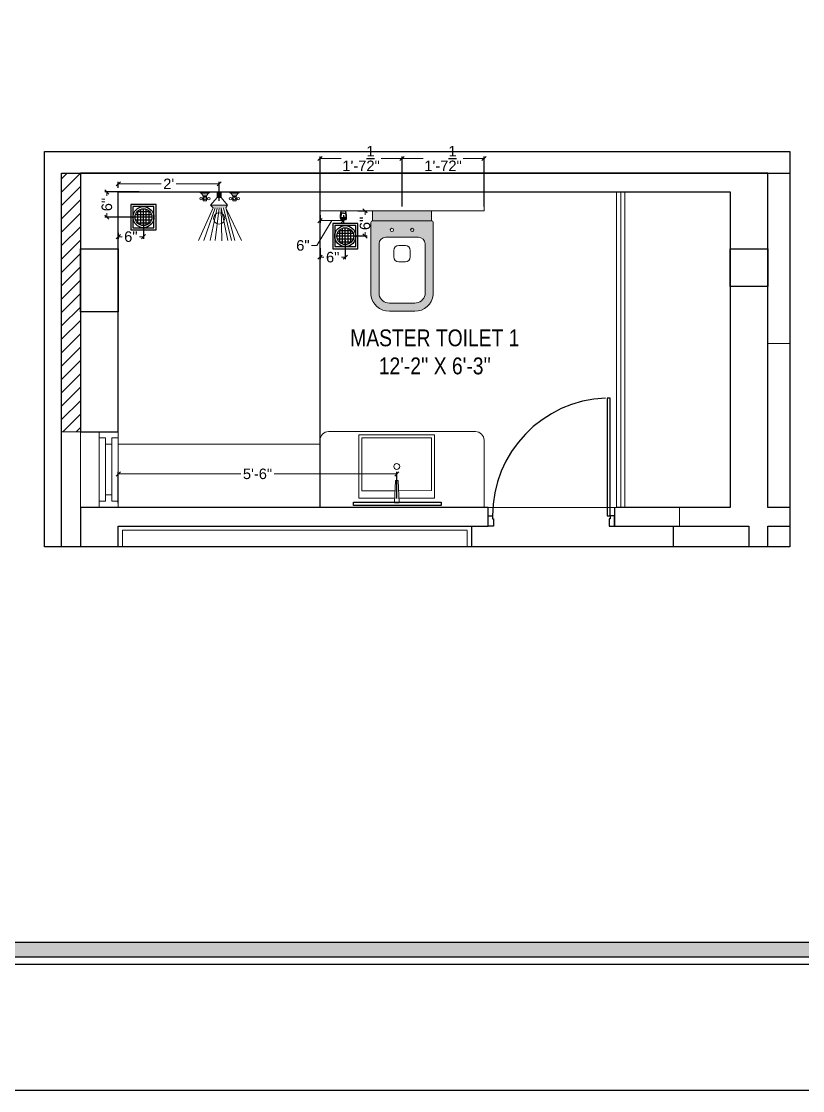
# Model space of a CAD drawing. Header units: millimetres. Extents: x 56222 to 3066687, y -650199 to -121287.
# Drawn here: x 150346.6 to 150532.4, y -178592.9 to -178338.7 of the extents above; entities that cross this region are included whole.
import ezdxf

# ---------------------------------------------------------------- set-up
doc = ezdxf.new("R2010")
doc.units = ezdxf.units.MM
doc.header["$MEASUREMENT"] = 0
doc.header["$PDMODE"] = 35
doc.layers.get('Defpoints').update_dxf_attribs({"color": 220})
for name, color, linetype in [('AR DOOR', 40, 'Continuous'), ('AR ELE-5', 134, 'Continuous'), ('SANIT', 232, 'Continuous'), ('WC-DET', 8, 'Continuous')]:
    doc.layers.add(name, color=color, linetype=linetype)
for name, color, linetype, lineweight in [('COLUMN', 1, 'Continuous', 30), ('dim05', 1, 'Continuous', 13), ('ELEVATION', 250, 'Continuous', 9), ('FIRST FLOOR', 7, 'Continuous', 9), ('FIRST FLOOR ( DW_RAIL )', 7, 'Continuous', 9), ('FIRST FLOOR ( TEXT )', 7, 'Continuous', 9), ('FIRST FLOOR_( PLine )_', 251, 'Continuous', 30), ('FURNITURE', 32, 'Continuous', 9), ('GROUND FLOOR  ( DIM )', 7, 'Continuous', 9), ('NAME PLATE', 7, 'Continuous', 25), ('UTILITY', 48, 'Continuous', 9), ('wall', 7, 'Continuous', 30), ('XX~SLAB ( BEAM )~ ( DIM )', 7, 'Continuous', 9)]:
    doc.layers.add(name, color=color, linetype=linetype, lineweight=lineweight)
doc.layers.add('XX~SLAB ( PLINE )', color=251, linetype='Continuous', plot=False)
doc.styles.add('Arial', font='arial.ttf')
doc.styles.add('KATHA', font='swissc.ttf')
doc.styles.get("Standard").update_dxf_attribs({"font": 'arial.ttf', "height": 6})
doc.dimstyles.new('ISO-25', dxfattribs={"dimtxt": 2.5, "dimasz": 1, "dimexe": 0.5, "dimexo": 1, "dimtad": 0, "dimdec": 1, "dimlunit": 4, "dimtxsty": 'Standard', "dimblk": 'OBLIQUE', "dimcen": 2.5, "dimclrd": 1, "dimclre": 1, "dimclrt": 5, "dimadec": 0, "dimazin": 0, "dimtfac": 1, "dimtdec": 1, "dimtmove": 0, "dimatfit": 3, "dimfxl": 1, "dimlwd": -1, "dimarcsym": 0})

# ---------------------------------------------------------------- blocks, each defined once
blk = doc.blocks.new('*U18')
for points in [[(0, 0), (0, 1120), (-30, 1120), (-30, 0)], [(40, 0), (0, 0), (0, -30), (-10, -30), (-10, -100), (40, -100)], [(-1160, 0), (-1120, 0), (-1120, -30), (-1110, -30), (-1110, -100), (-1160, -100)]]:
    blk.add_lwpolyline(points, close=True)
at = {"layer": 'AR ELE-5', "linetype": 'ByBlock', "ltscale": 15}
blk.add_arc((2, -1), 1122, 92.373, 179.9653, dxfattribs=at)
blk = doc.blocks.new('A$C3EC62B37')
at = {"layer": 'FURNITURE', "lineweight": 30, "ltscale": 0.25, "true_color": 0xffffff}
h = blk.add_hatch(color=7, dxfattribs=at)
h.dxf.hatch_style = 1
h.paths.add_polyline_path([(-12.22, 0), (-12.22, 2.35), (-26.26, 2.35), (-26.26, 0)])
h.paths.add_polyline_path([(-26.26, 2.35), (-12.22, 2.35, 0.414214), (-11.83, 2.74), (-11.83, 19.96, 0.388639), (-16.24, 23.87), (-22.38, 23.87, 0.379499), (-26.65, 19.96), (-26.65, 2.74, 0.414214)])
h.paths.add_polyline_path([(-15.35, 6.26), (-23.13, 6.26, -0.414214), (-24.7, 7.83), (-24.7, 19.96, -0.349567), (-22.37, 21.91), (-16.24, 21.91, -0.364948), (-13.78, 19.96), (-13.78, 7.83, -0.414214)], flags=16)
h.paths.add_polyline_path([(-18.46, 8.22), (-20.02, 8.22, -0.414214), (-21.2, 9.39), (-21.2, 10.96, -0.414214), (-20.02, 12.13), (-18.46, 12.13, -0.414214), (-17.28, 10.96), (-17.28, 9.39, -0.414214)], flags=0)
h.paths.add_polyline_path([(-22.06, 4.53, -1), (-21.27, 4.53, -1)], flags=16)
at = {"layer": 'FURNITURE', "color": 0, "linetype": 'ByBlock', "lineweight": -2}
for p, q in [((-22.24, 23.87), (-16.24, 23.87)), ((-22.24, 21.91), (-16.24, 21.91)), ((-26.65, 2.74), (-26.65, 19.96)), ((-24.7, 7.83), (-24.7, 19.96)), ((-13.78, 7.83), (-13.78, 19.96)), ((-11.83, 2.74), (-11.83, 19.96)), ((-21.2, 9.39), (-21.2, 10.96)), ((-20.02, 12.13), (-18.46, 12.13)), ((-17.28, 9.39), (-17.28, 10.96)), ((-20.02, 8.22), (-18.46, 8.22)), ((-23.13, 6.26), (-15.35, 6.26)), ((-26.26, 2.35), (-12.22, 2.35)), ((-26.26, 2.35), (-26.26, 0)), ((-26.26, 0), (-12.22, 0)), ((-26.26, 0), (-12.22, 0)), ((-12.22, 2.35), (-12.22, 0))]:
    blk.add_line(p, q, dxfattribs=at)
for centre in [(-21.66, 4.53), (-16.81, 4.53)]:
    blk.add_circle(centre, 0.391, dxfattribs=at)
for centre, radius, start, end in [((-22.31, 19.5), 4.37, 89.0873, 174.0395), ((-16.17, 19.5), 4.37, 5.9605, 90.9127), ((-22.31, 19.48), 2.44, 88.437, 168.6348), ((-16.17, 19.48), 2.44, 11.3652, 91.563), ((-20.02, 10.96), 1.17, 90, 180), ((-18.46, 10.96), 1.17, 0, 90), ((-23.13, 7.83), 1.57, 180, 270), ((-20.02, 9.39), 1.17, 180, 270), ((-18.46, 9.39), 1.17, 270, 0), ((-15.35, 7.83), 1.57, 270, 0), ((-26.26, 2.74), 0.391, 180, 270), ((-12.22, 2.74), 0.391, 270, 0)]:
    blk.add_arc(centre, radius, start, end, dxfattribs=at)
blk = doc.blocks.new('NAHNYsquare')
at = {"color": 253}
for p, q in [((4.89, -2.32), (1.11, -2.32)), ((4.49, -1.65), (1.51, -1.65)), ((1.67, -4.48), (1.67, -1.49)), ((2.33, -4.87), (2.33, -1.1)), ((3, -0.99), (3, -4.99)), ((3.67, -4.87), (3.67, -1.1)), ((4.33, -4.48), (4.33, -1.49)), ((5, -2.99), (1, -2.99)), ((4.89, -3.65), (1.11, -3.65)), ((4.49, -4.32), (1.51, -4.32))]:
    blk.add_line(p, q, dxfattribs=at)
for points in [[(0, -5.99), (6, -5.99), (6, 0.01), (0, 0.01)], [(0.5, -5.49), (5.5, -5.49), (5.5, -0.49), (0.5, -0.49)]]:
    blk.add_lwpolyline(points, close=True)
for radius in [2.5, 2]:
    blk.add_circle((3, -2.99), radius)
blk = doc.blocks.new('A$C775F2B7C')
at = {"layer": 'WC-DET', "color": 7}
for points in [[(0.0199, 0.0758), (0.0069, 0.0758, 0.150223), (0, 0.0598), (0, 0.0369), (0.0069, 0.004, 0.333354), (0.0114, 0), (0.0248, 0), (0.0382, 0, 0.333354), (0.0427, 0.004), (0.0496, 0.0369), (0.0496, 0.0598, 0.150223), (0.0427, 0.0758), (0.0297, 0.0758)], [(0.025, 0.0202), (0.0118, 0.0202, -0.354974), (0.0072, 0.0233), (0, 0.0572)], [(0.0199, 0.0758), (0.0199, 0.0819, -0.414214), (0.0206, 0.0826), (0.0248, 0.0826)], [(0.0248, 0.0758), (0.0199, 0.0758, 0.150223)], [(0.0246, 0.0202), (0.0378, 0.0202, 0.354974), (0.0423, 0.0233), (0.0496, 0.0572)], [(0.0297, 0.0758), (0.0297, 0.0819, 0.414214), (0.0289, 0.0826), (0.0248, 0.0826)]]:
    blk.add_lwpolyline(points, format="xyb", dxfattribs=at)
at = {"layer": 'WC-DET'}
for points in [[(0, 0.0575), (0.0248, 0.0575)], [(0.0005, 0.0627), (0.0248, 0.0627)], [(0.0011, 0.0651), (0.0248, 0.0651)], [(0.0485, 0.0651), (0.0248, 0.0651)], [(0.0491, 0.0627), (0.0248, 0.0627)], [(0.0496, 0.0575), (0.0248, 0.0575)]]:
    blk.add_lwpolyline(points, dxfattribs=at)
at = {"layer": 'WC-DET', "color": 7}
blk.add_lwpolyline([(0.0297, 0.0758), (0.0248, 0.0758)], dxfattribs=at)
blk = doc.blocks.new('_Oblique')
at = {"layer": 'wall', "color": 0, "lineweight": -2}
blk.add_line((-0.5, -0.5), (0.5, 0.5), dxfattribs=at)
blk = doc.blocks.new('*D887')
at = {"layer": 'Defpoints', "color": 0, "lineweight": 30, "transparency": 16777216}
for p in [(150369.6, -178379.27), (150393.6, -178377.35), (150393.6, -178382.4)]:
    blk.add_point(p, dxfattribs=at)
at = {"layer": 'dim05', "color": 1, "linetype": 'Continuous', "lineweight": -2, "transparency": 16777216}
for p, q in [((150369.6, -178378.27), (150369.6, -178376.85)), ((150393.6, -178381.4), (150393.6, -178376.85))]:
    blk.add_line(p, q, dxfattribs=at)
at = {"layer": 'dim05', "color": 1, "linetype": 'Continuous', "transparency": 16777216}
for p, q in [((150369.6, -178377.35), (150379.8, -178377.35)), ((150393.6, -178377.35), (150383.39, -178377.35))]:
    blk.add_line(p, q, dxfattribs=at)
at = {"layer": 'dim05', "color": 1, "transparency": 16777216, "rotation": 180}
blk.add_blockref('_Oblique', (150369.6, -178377.35), dxfattribs=at)
at = {"layer": 'dim05', "color": 1, "transparency": 16777216}
blk.add_blockref('_Oblique', (150393.6, -178377.35), dxfattribs=at)
at = {"layer": 'dim05', "color": 5, "lineweight": 25, "transparency": 16777216, "insert": (150381.6, -178377.35), "char_height": 2.5, "attachment_point": 5, "style": 'Arial'}
blk.add_mtext("2'", dxfattribs=at)
blk = doc.blocks.new('*D888')
at = {"layer": 'Defpoints', "color": 0, "lineweight": 30, "transparency": 16777216}
for p in [(150417.6, -178383.77), (150423.15, -178383.77), (150423.15, -178386.08)]:
    blk.add_point(p, dxfattribs=at)
at = {"layer": 'dim05', "color": 1, "linetype": 'Continuous', "transparency": 16777216}
for p, q in [((150420.37, -178386.08), (150416.83, -178392)), ((150417.6, -178386.08), (150423.15, -178386.08)), ((150416.83, -178392), (150415.58, -178392))]:
    blk.add_line(p, q, dxfattribs=at)
at = {"layer": 'dim05', "color": 1, "linetype": 'Continuous', "lineweight": -2, "transparency": 16777216}
for p, q in [((150417.6, -178384.77), (150417.6, -178386.58)), ((150423.15, -178384.77), (150423.15, -178386.58))]:
    blk.add_line(p, q, dxfattribs=at)
at = {"layer": 'dim05', "color": 1, "transparency": 16777216, "rotation": 180}
blk.add_blockref('_Oblique', (150417.6, -178386.08), dxfattribs=at)
at = {"layer": 'dim05', "color": 1, "transparency": 16777216}
blk.add_blockref('_Oblique', (150423.15, -178386.08), dxfattribs=at)
at = {"layer": 'dim05', "color": 5, "lineweight": 25, "transparency": 16777216, "insert": (150413.51, -178392), "char_height": 2.5, "attachment_point": 5, "style": 'Arial'}
blk.add_mtext('6"', dxfattribs=at)
blk = doc.blocks.new('*D889')
at = {"layer": 'Defpoints', "color": 0, "lineweight": 30, "transparency": 16777216}
for p in [(150456.6, -178371.31), (150437.1, -178383.77), (150456.6, -178383.77)]:
    blk.add_point(p, dxfattribs=at)
at = {"layer": 'dim05', "color": 1, "linetype": 'Continuous', "lineweight": -2, "transparency": 16777216}
for p, q in [((150437.1, -178382.77), (150437.1, -178370.81)), ((150456.6, -178382.77), (150456.6, -178370.81))]:
    blk.add_line(p, q, dxfattribs=at)
at = {"layer": 'dim05', "color": 1, "linetype": 'Continuous', "transparency": 16777216}
for p, q in [((150437.1, -178371.31), (150442.11, -178371.31)), ((150456.6, -178371.31), (150451.59, -178371.31))]:
    blk.add_line(p, q, dxfattribs=at)
at = {"layer": 'dim05', "color": 1, "transparency": 16777216, "rotation": 180}
blk.add_blockref('_Oblique', (150437.1, -178371.31), dxfattribs=at)
at = {"layer": 'dim05', "color": 1, "transparency": 16777216}
blk.add_blockref('_Oblique', (150456.6, -178371.31), dxfattribs=at)
at = {"layer": 'dim05', "color": 5, "lineweight": 25, "transparency": 16777216, "insert": (150446.85, -178371.31), "char_height": 2.5, "attachment_point": 5, "style": 'Arial'}
blk.add_mtext('1\'-7{\\H1x;\\S1/2;}"', dxfattribs=at)
blk = doc.blocks.new('*D890')
at = {"layer": 'Defpoints', "color": 0, "lineweight": 30, "transparency": 16777216}
for p in [(150437.1, -178371.31), (150417.6, -178383.77), (150437.1, -178383.77)]:
    blk.add_point(p, dxfattribs=at)
at = {"layer": 'dim05', "color": 1, "linetype": 'Continuous', "lineweight": -2, "transparency": 16777216}
for p, q in [((150417.6, -178382.77), (150417.6, -178370.81)), ((150437.1, -178382.77), (150437.1, -178370.81))]:
    blk.add_line(p, q, dxfattribs=at)
at = {"layer": 'dim05', "color": 1, "linetype": 'Continuous', "transparency": 16777216}
for p, q in [((150417.6, -178371.31), (150422.61, -178371.31)), ((150437.1, -178371.31), (150432.09, -178371.31))]:
    blk.add_line(p, q, dxfattribs=at)
at = {"layer": 'dim05', "color": 1, "transparency": 16777216, "rotation": 180}
blk.add_blockref('_Oblique', (150417.6, -178371.31), dxfattribs=at)
at = {"layer": 'dim05', "color": 1, "transparency": 16777216}
blk.add_blockref('_Oblique', (150437.1, -178371.31), dxfattribs=at)
at = {"layer": 'dim05', "color": 5, "lineweight": 25, "transparency": 16777216, "insert": (150427.35, -178371.31), "char_height": 2.5, "attachment_point": 5, "style": 'Arial'}
blk.add_mtext('1\'-7{\\H1x;\\S1/2;}"', dxfattribs=at)
blk = doc.blocks.new('*D891')
at = {"layer": 'Defpoints', "color": 0, "lineweight": 30, "transparency": 16777216}
for p in [(150435.85, -178446.31), (150435.85, -178453.19), (150369.6, -178454.27)]:
    blk.add_point(p, dxfattribs=at)
at = {"layer": 'dim05', "color": 1, "linetype": 'Continuous', "lineweight": -2, "transparency": 16777216}
for p, q in [((150369.6, -178453.27), (150369.6, -178445.81)), ((150435.85, -178452.19), (150435.85, -178445.81))]:
    blk.add_line(p, q, dxfattribs=at)
at = {"layer": 'dim05', "color": 1, "linetype": 'Continuous', "transparency": 16777216}
for p, q in [((150369.6, -178446.31), (150398.78, -178446.31)), ((150435.85, -178446.31), (150406.67, -178446.31))]:
    blk.add_line(p, q, dxfattribs=at)
at = {"layer": 'dim05', "color": 1, "transparency": 16777216, "rotation": 180}
blk.add_blockref('_Oblique', (150369.6, -178446.31), dxfattribs=at)
at = {"layer": 'dim05', "color": 1, "transparency": 16777216}
blk.add_blockref('_Oblique', (150435.85, -178446.31), dxfattribs=at)
at = {"layer": 'dim05', "color": 5, "lineweight": 25, "transparency": 16777216, "insert": (150402.72, -178446.31), "char_height": 2.5, "attachment_point": 5, "style": 'Arial'}
blk.add_mtext('5\'-6"', dxfattribs=at)
blk = doc.blocks.new('A$C07311617')
at = {"layer": 'UTILITY'}
h = blk.add_hatch(color=7, dxfattribs=at)
h.paths.add_polyline_path([(-3.13, 2.02), (-3.13, 0), (-3.74, 0), (-3.74, 0.46), (-3.74, 1.42)])
h.paths.add_polyline_path([(-3.13, 0), (-3.13, -0.46), (-3.13, -2.02), (-3.74, -1.59), (-3.74, -0.46), (-3.74, 0)])
h = blk.add_hatch(color=7, dxfattribs=at)
h.paths.add_polyline_path([(0, 0.46), (0, 0), (-1.35, 0), (-1.35, 0.46)])
h.paths.add_polyline_path([(0, 0), (0, -0.46), (-1.35, -0.46), (-1.35, 0)])
at = {"layer": 'UTILITY', "color": 7}
for p, q in [((-3.74, 1.42), (-11.52, 4.9)), ((-3.74, 0.94), (-11.52, 3.66)), ((-1.74, 3.79), (-1.74, 4.05)), ((-1.74, 2.99), (-1.74, 2.72)), ((-1.47, 3.79), (-1.47, 4.05)), ((-1.47, 2.99), (-1.47, 2.72)), ((-0.8, 3.9), (-0.8, 2.88)), ((-0.27, 2.44), (-0.27, 4.33)), ((-3.74, 0.46), (-11.52, 2.15)), ((-3.74, 0), (-11.52, 0.93)), ((-3.13, 2.02), (-3.74, 1.42)), ((-3.13, -0.46), (-3.13, 2.02)), ((-1.35, 0.46), (-3.13, 2.02)), ((-3.13, 0.46), (-3.13, 1.42)), ((-1.35, -0.46), (-1.35, 0.46)), ((-1.35, 0.46), (0, 0.46)), ((0, -0.46), (0, 0.46)), ((-3.74, -0.46), (-11.62, -0.61)), ((-3.74, -0.46), (-11.57, -2.09)), ((-3.74, -1.03), (-11.52, -2.96)), ((-3.74, -1.59), (-11.52, -5.3)), ((-3.74, -1.59), (-11.52, -3.73)), ((-3.74, -1.59), (-3.13, -2.02)), ((-3.13, -0.46), (-3.13, -2.02)), ((-1.35, -0.46), (-3.13, -2.02)), ((-1.35, -0.46), (0, -0.46)), ((-1.74, -3.22), (-1.74, -2.95)), ((-1.74, -4.02), (-1.74, -4.29)), ((-1.47, -3.22), (-1.47, -2.95)), ((-1.47, -4.02), (-1.47, -4.29)), ((-0.8, -4.13), (-0.8, -3.11)), ((-0.27, -2.68), (-0.27, -4.56))]:
    blk.add_line(p, q, dxfattribs=at)
for points in [[(-1.07, 2.99), (-2.14, 2.99), (-2.14, 3.79), (-1.07, 3.79)], [(-1.07, -3.22), (-2.14, -3.22), (-2.14, -4.02), (-1.07, -4.02)]]:
    blk.add_lwpolyline(points, close=True, dxfattribs=at)
for points in [[(-1.35, 0.46), (-3.13, 2.02)], [(-3.13, -2.02), (-1.35, -0.46)]]:
    blk.add_lwpolyline(points, dxfattribs=at)
for centre, radius in [((-1.6, 4.32), 0.298), ((-1.6, 3.39), 0.298), ((-1.6, 2.45), 0.298), ((-6.31, 0), 1.33), ((-1.6, -2.69), 0.298), ((-1.6, -3.62), 0.298), ((-1.6, -4.55), 0.298)]:
    blk.add_circle(centre, radius, dxfattribs=at)
for centre, start, end in [((-1.47, 5.26), 285.2551, 344.7449), ((-1.47, 1.52), 15.2551, 74.7449), ((-1.47, -1.75), 285.2551, 344.7449), ((-1.47, -5.49), 15.2551, 74.7449)]:
    blk.add_arc(centre, 1.52, start, end, dxfattribs=at)
blk = doc.blocks.new('LAYOUT FILE')
at = {"layer": 'NAME PLATE', "true_color": 0xd39e00}
h = blk.add_hatch(color=42, dxfattribs=at)
h.paths.add_polyline_path([(3346889.83, -513806.18), (3346889.83, -514260.7), (3347535.56, -514260.7), (3347535.56, -513806.18)])
h.paths.add_polyline_path([(3346894.36, -513810.71), (3347531.03, -513810.71), (3347531.03, -514256.17), (3346894.36, -514256.17)], flags=16)
at = {"layer": 'NAME PLATE', "color": 42, "true_color": 0xd39e00}
for points in [[(3346887.56, -513803.91), (3347537.83, -513803.91), (3347537.83, -514262.96), (3346887.56, -514262.96)], [(3346889.83, -513806.18), (3347535.56, -513806.18), (3347535.56, -514260.7), (3346889.83, -514260.7)], [(3346894.36, -513810.71), (3347531.03, -513810.71), (3347531.03, -514256.17), (3346894.36, -514256.17)]]:
    blk.add_lwpolyline(points, close=True, dxfattribs=at)
blk = doc.blocks.new('*D924')
at = {"layer": 'Defpoints', "color": 0, "lineweight": 30, "transparency": 16777216}
for p in [(150425.57, -178383.77), (150423.6, -178389.73), (150428.29, -178389.73)]:
    blk.add_point(p, dxfattribs=at)
at = {"layer": 'dim05', "color": 1, "linetype": 'Continuous', "lineweight": -2, "transparency": 16777216}
for p, q in [((150426.57, -178383.77), (150428.79, -178383.77)), ((150424.6, -178389.73), (150428.79, -178389.73))]:
    blk.add_line(p, q, dxfattribs=at)
at = {"layer": 'dim05', "color": 1, "linetype": 'Continuous', "transparency": 16777216}
for p, q in [((150428.29, -178383.77), (150428.29, -178384.68)), ((150428.29, -178389.73), (150428.29, -178388.82))]:
    blk.add_line(p, q, dxfattribs=at)
at = {"layer": 'dim05', "color": 1, "transparency": 16777216}
for p, rotation in [((150428.29, -178383.77), 90), ((150428.29, -178389.73), 270)]:
    blk.add_blockref('_Oblique', p, dxfattribs=dict(at, rotation=rotation))
at = {"layer": 'dim05', "color": 5, "lineweight": 25, "transparency": 16777216, "insert": (150428.29, -178386.75), "char_height": 2.5, "attachment_point": 5, "rotation": 90, "style": 'Arial'}
blk.add_mtext('6"', dxfattribs=at)
blk = doc.blocks.new('*D925')
at = {"layer": 'Defpoints', "color": 0, "lineweight": 30, "transparency": 16777216}
for p in [(150417.6, -178391.6), (150423.6, -178389.77), (150423.6, -178394.79)]:
    blk.add_point(p, dxfattribs=at)
at = {"layer": 'dim05', "color": 1, "linetype": 'Continuous', "lineweight": -2, "transparency": 16777216}
for p, q in [((150423.6, -178390.77), (150423.6, -178395.29)), ((150417.6, -178392.6), (150417.6, -178395.29))]:
    blk.add_line(p, q, dxfattribs=at)
at = {"layer": 'dim05', "color": 1, "linetype": 'Continuous', "transparency": 16777216}
for p, q in [((150417.6, -178394.79), (150418.53, -178394.79)), ((150423.6, -178394.79), (150422.67, -178394.79))]:
    blk.add_line(p, q, dxfattribs=at)
at = {"layer": 'dim05', "color": 1, "transparency": 16777216, "rotation": 180}
blk.add_blockref('_Oblique', (150417.6, -178394.79), dxfattribs=at)
at = {"layer": 'dim05', "color": 1, "transparency": 16777216}
blk.add_blockref('_Oblique', (150423.6, -178394.79), dxfattribs=at)
at = {"layer": 'dim05', "color": 5, "lineweight": 25, "transparency": 16777216, "insert": (150420.6, -178394.79), "char_height": 2.5, "attachment_point": 5, "style": 'Arial'}
blk.add_mtext('6"', dxfattribs=at)
blk = doc.blocks.new('*D926')
at = {"layer": 'Defpoints', "color": 0, "lineweight": 30, "transparency": 16777216}
for p in [(150366.9, -178379.27), (150375.6, -178379.27), (150375.6, -178385.27)]:
    blk.add_point(p, dxfattribs=at)
at = {"layer": 'dim05', "color": 1, "linetype": 'Continuous', "lineweight": -2, "transparency": 16777216}
for p, q in [((150374.6, -178379.27), (150366.4, -178379.27)), ((150374.6, -178385.27), (150366.4, -178385.27))]:
    blk.add_line(p, q, dxfattribs=at)
at = {"layer": 'dim05', "color": 1, "linetype": 'Continuous', "transparency": 16777216}
for p, q in [((150366.9, -178379.27), (150366.9, -178380.2)), ((150366.9, -178385.27), (150366.9, -178384.34))]:
    blk.add_line(p, q, dxfattribs=at)
at = {"layer": 'dim05', "color": 1, "transparency": 16777216}
for p, rotation in [((150366.9, -178379.27), 90), ((150366.9, -178385.27), 270)]:
    blk.add_blockref('_Oblique', p, dxfattribs=dict(at, rotation=rotation))
at = {"layer": 'dim05', "color": 5, "lineweight": 25, "transparency": 16777216, "insert": (150366.9, -178382.27), "char_height": 2.5, "attachment_point": 5, "rotation": 90, "style": 'Arial'}
blk.add_mtext('6"', dxfattribs=at)
blk = doc.blocks.new('*D927')
at = {"layer": 'Defpoints', "color": 0, "lineweight": 30, "transparency": 16777216}
for p in [(150375.6, -178385.27), (150369.6, -178387.98), (150375.6, -178389.91)]:
    blk.add_point(p, dxfattribs=at)
at = {"layer": 'dim05', "color": 1, "linetype": 'Continuous', "lineweight": -2, "transparency": 16777216}
for p, q in [((150375.6, -178386.27), (150375.6, -178390.41)), ((150369.6, -178388.98), (150369.6, -178390.41))]:
    blk.add_line(p, q, dxfattribs=at)
at = {"layer": 'dim05', "color": 1, "linetype": 'Continuous', "transparency": 16777216}
for p, q in [((150369.6, -178389.91), (150370.53, -178389.91)), ((150375.6, -178389.91), (150374.67, -178389.91))]:
    blk.add_line(p, q, dxfattribs=at)
at = {"layer": 'dim05', "color": 1, "transparency": 16777216, "rotation": 180}
blk.add_blockref('_Oblique', (150369.6, -178389.91), dxfattribs=at)
at = {"layer": 'dim05', "color": 1, "transparency": 16777216}
blk.add_blockref('_Oblique', (150375.6, -178389.91), dxfattribs=at)
at = {"layer": 'dim05', "color": 5, "lineweight": 25, "transparency": 16777216, "insert": (150372.6, -178389.91), "char_height": 2.5, "attachment_point": 5, "style": 'Arial'}
blk.add_mtext('6"', dxfattribs=at)

msp = doc.modelspace()

# ---------------------------------------------------------------- hatches: boundary and pattern name
at = {"layer": 'GROUND FLOOR  ( DIM )'}
h = msp.add_hatch(dxfattribs=at)
h.set_pattern_fill('ANSI31', color=256, scale=18, style=0)
h.set_pattern_definition([(45, (12092.7354, -11140.723), (-1.590990258, 1.590990258), [])])
h.paths.add_polyline_path([(150356.097, -178374.772), (150360.597, -178374.772), (150360.597, -178436.272), (150356.097, -178436.272)])

# ---------------------------------------------------------------- linework, layer by layer
at = {"layer": 'COLUMN'}
for points in [[(150360.597, -178392.772), (150369.597, -178392.772), (150369.597, -178407.772), (150360.597, -178407.772)], [(150515.097, -178392.772), (150524.097, -178392.772), (150524.097, -178401.772), (150515.097, -178401.772)]]:
    msp.add_lwpolyline(points, close=True, dxfattribs=at)
at = {"layer": 'ELEVATION', "lineweight": 25, "transparency": 33554600}
msp.add_lwpolyline([(150352.099, -178369.684), (150529.312, -178369.684), (150529.312, -178463.623), (150352.099, -178463.623)], close=True, dxfattribs=at)
at = {"layer": 'FIRST FLOOR'}
for p, q in [((150360.597, -178374.772), (150360.597, -178463.623)), ((150360.597, -178374.772), (150529.312, -178374.772)), ((150524.097, -178454.272), (150524.097, -178374.772)), ((150369.597, -178454.272), (150369.597, -178379.272)), ((150369.597, -178379.272), (150515.097, -178379.272)), ((150515.097, -178454.272), (150515.097, -178379.272)), ((150360.597, -178436.272), (150369.597, -178436.272)), ((150360.597, -178454.272), (150515.097, -178454.272)), ((150457.597, -178458.772), (150457.597, -178454.272)), ((150503.097, -178458.772), (150503.097, -178454.272)), ((150524.097, -178454.272), (150529.312, -178454.272)), ((150369.597, -178458.772), (150457.597, -178458.772)), ((150369.597, -178463.623), (150369.597, -178458.772)), ((150487.597, -178458.772), (150519.597, -178458.772)), ((150519.597, -178458.772), (150519.597, -178463.623)), ((150524.097, -178458.772), (150529.312, -178458.772)), ((150524.097, -178458.772), (150524.097, -178463.623))]:
    msp.add_line(p, q, dxfattribs=at)
at = {"layer": 'FIRST FLOOR', "ltscale": 0.7}
msp.add_lwpolyline([(150356.097, -178463.623), (150356.097, -178374.772), (150360.597, -178374.772)], dxfattribs=at)
at = {"layer": 'FIRST FLOOR ( DW_RAIL )'}
msp.add_lwpolyline([(150365.097, -178436.272), (150365.097, -178437.772), (150366.597, -178437.772), (150366.597, -178439.272), (150368.097, -178439.272), (150368.097, -178451.272), (150366.597, -178451.272), (150366.597, -178452.772), (150365.097, -178452.772), (150365.097, -178454.272), (150369.597, -178454.272), (150369.597, -178452.772), (150368.097, -178452.772), (150368.097, -178451.272), (150366.597, -178451.272), (150366.597, -178439.272), (150368.097, -178439.272), (150368.097, -178437.772), (150369.597, -178437.772), (150369.597, -178436.272), (150365.097, -178436.272), (150365.097, -178454.272), (150369.597, -178454.272), (150369.597, -178436.272)], close=True, dxfattribs=at)
at = {"layer": 'FIRST FLOOR_( PLine )_'}
for p, q in [((150524.097, -178374.772), (150360.597, -178374.772)), ((150360.597, -178374.772), (150360.597, -178436.272)), ((150524.097, -178454.272), (150524.097, -178374.772)), ((150369.597, -178379.272), (150515.097, -178379.272)), ((150369.597, -178436.272), (150369.597, -178379.272)), ((150515.097, -178379.272), (150515.097, -178454.272)), ((150360.597, -178436.272), (150369.597, -178436.272)), ((150487.597, -178454.272), (150487.597, -178458.772)), ((150515.097, -178454.272), (150488.097, -178454.272)), ((150529.312, -178454.272), (150524.097, -178454.272)), ((150487.597, -178458.772), (150519.597, -178458.772)), ((150519.597, -178458.772), (150519.597, -178463.623)), ((150524.097, -178463.623), (150524.097, -178458.772)), ((150524.097, -178458.772), (150529.312, -178458.772))]:
    msp.add_line(p, q, dxfattribs=at)
for points in [[(150369.597, -178458.772), (150457.597, -178458.772), (150457.597, -178454.272), (150360.597, -178454.272), (150360.597, -178458.772)], [(150360.597, -178458.772), (150360.597, -178463.623)], [(150369.597, -178463.623), (150369.597, -178458.772)]]:
    msp.add_lwpolyline(points, dxfattribs=at)
at = {"layer": 'FURNITURE', "color": 5, "lineweight": 30, "ltscale": 10000}
msp.add_line((150417.597, -178454.272), (150417.597, -178379.272), dxfattribs=at)
at = {"layer": 'FURNITURE'}
for p, q in [((150488.097, -178454.272), (150488.097, -178379.272)), ((150489.097, -178454.272), (150489.097, -178379.272)), ((150490.097, -178454.272), (150490.097, -178379.272)), ((150529.312, -178415.272), (150524.097, -178415.272)), ((150370.597, -178459.677), (150452.597, -178459.677)), ((150370.597, -178463.623), (150370.597, -178459.677)), ((150452.597, -178459.772), (150452.597, -178463.623))]:
    msp.add_line(p, q, dxfattribs=at)
at = {"layer": 'FURNITURE', "lineweight": 30}
msp.add_line((150501.597, -178458.772), (150501.597, -178463.623), dxfattribs=at)
at = {"layer": 'FURNITURE'}
for points in [[(150456.597, -178383.772), (150456.597, -178379.272), (150417.597, -178379.272), (150417.597, -178383.772)], [(150417.583, -178439.272), (150417.597, -178454.272), (150369.597, -178454.272), (150369.583, -178439.272)], [(150435.561, -178447.889), (150436.133, -178447.889), (150436.391, -178453.186), (150435.311, -178453.187)]]:
    msp.add_lwpolyline(points, close=True, dxfattribs=at)
msp.add_lwpolyline([(150456.597, -178454.272), (150417.597, -178454.272), (150417.597, -178438.267, -0.4142132), (150419.597, -178436.267), (150454.597, -178436.267, -0.4142139), (150456.597, -178438.267)], format="xyb", close=True, dxfattribs=at)
for points in [[(150436.338, -178452.106), (150444.849, -178452.091), (150444.841, -178436.997), (150426.841, -178437.018), (150426.849, -178452.112), (150435.362, -178452.106)], [(150436.251, -178450.305), (150444.128, -178450.291), (150444.121, -178437.718), (150427.561, -178437.737), (150427.568, -178450.311), (150435.447, -178450.306)]]:
    msp.add_lwpolyline(points, dxfattribs=at)
at = {"layer": 'FURNITURE', "color": 5, "lineweight": 30, "ltscale": 10000}
msp.add_lwpolyline([(150425.557, -178453.066), (150446.424, -178453.066), (150446.424, -178453.805), (150425.557, -178453.805)], close=True, dxfattribs=at)
at = {"layer": 'FURNITURE', "lineweight": 30}
msp.add_lwpolyline([(150369.597, -178463.623), (150369.597, -178458.772), (150453.597, -178458.772), (150453.597, -178463.623)], dxfattribs=at)
at = {"layer": 'FURNITURE'}
msp.add_circle((150435.845, -178444.544), 0.72, dxfattribs=at)
at = {"layer": 'GROUND FLOOR  ( DIM )'}
msp.add_lwpolyline([(150360.597, -178374.772), (150356.097, -178374.772), (150356.097, -178436.272), (150369.597, -178436.272)], dxfattribs=at)
msp.add_lwpolyline([(150356.097, -178374.772), (150360.597, -178374.772), (150360.597, -178436.272), (150356.097, -178436.272)], close=True, dxfattribs=at)
at = {"layer": 'XX~SLAB ( BEAM )~ ( DIM )', "color": 3, "lineweight": 30}
msp.add_lwpolyline([(150097.315, -178144.289), (151204.437, -178144.289), (151204.437, -178592.938), (150097.315, -178592.938)], close=True, dxfattribs=at)
at = {"layer": 'XX~SLAB ( PLINE )'}
msp.add_lwpolyline([(150356.097, -178463.623), (150356.097, -178374.772), (150529.312, -178374.772)], dxfattribs=at)

# ---------------------------------------------------------------- block references
at = {"layer": 'AR DOOR', "linetype": 'ByBlock', "lineweight": -2, "extrusion": (0, 0, -1), "xscale": -0.02500000000004329, "yscale": 0.02500000000004329, "zscale": -0.02500000000004329}
msp.add_blockref('*U18', (-150486.597, -178456.272), dxfattribs=at)
at = {"layer": 'FURNITURE', "lineweight": 18, "rotation": 90.03312803684905}
msp.add_blockref('A$C07311617', (150393.596, -178379.272), dxfattribs=at)
at = {"layer": 'FURNITURE', "xscale": -1, "rotation": 180}
msp.add_blockref('A$C3EC62B37', (150456.336, -178383.772), dxfattribs=at)
at = {"layer": 'NAME PLATE', "lineweight": 0, "xscale": 0.7705079457874812, "yscale": 0.7705079457874812, "zscale": 0.7705079457874812}
msp.add_blockref('LAYOUT FILE', (-2428680.307, 217680.763), dxfattribs=at)
at = {"layer": 'SANIT', "linetype": 'ByBlock', "rotation": 270}
for p in [(150378.583, -178382.272), (150426.583, -178386.772)]:
    msp.add_blockref('NAHNYsquare', p, dxfattribs=at)
at = {"layer": 'WC-DET', "xscale": -27.91359444021024, "yscale": 27.91359444021024, "zscale": 27.91359444021024, "rotation": 180}
msp.add_blockref('A$C775F2B7C', (150422.456, -178383.772), dxfattribs=at)

# ---------------------------------------------------------------- texts
at = {"layer": 'FIRST FLOOR ( TEXT )', "insert": (150444.885, -178417.328), "char_height": 4, "attachment_point": 5, "style": 'KATHA'}
msp.add_mtext("MASTER TOILET 1\\P12'-2'' X 6'-3''", dxfattribs=at)

# ---------------------------------------------------------------- dimensions: what is measured, and where the dimension line sits
at = {"layer": 'dim05', "color": 27, "lineweight": 25, "true_color": 0x7d5120}
for base, p1, p2, override, picture, middle in [((150437.097, -178371.31), (150417.597, -178383.772), (150437.097, -178383.772), {"dimtxsty": 'Arial', "dimtmove": 1}, '*D890', (150427.347, -178371.31)), ((150456.597, -178371.31), (150437.097, -178383.772), (150456.597, -178383.772), {"dimtxsty": 'Arial', "dimtmove": 1}, '*D889', (150446.847, -178371.31)), ((150393.596, -178377.346), (150369.597, -178379.272), (150393.596, -178382.399), {"dimtxsty": 'Arial'}, '*D887', (150381.596, -178377.346)), ((150375.597, -178389.907), (150369.597, -178387.983), (150375.597, -178385.272), {"dimtxsty": 'Arial'}, '*D927', (150372.597, -178389.907)), ((150423.597, -178394.791), (150417.597, -178391.597), (150423.597, -178389.772), {"dimtxsty": 'Arial', "dimtmove": 1}, '*D925', (150420.597, -178394.791)), ((150435.851, -178446.305), (150369.597, -178454.272), (150435.851, -178453.186), {"dimdec": 0, "dimtxsty": 'Arial'}, '*D891', (150402.724, -178446.305))]:
    dim = msp.add_linear_dim(base=base, p1=p1, p2=p2, dimstyle='ISO-25', override=override, dxfattribs=at)
    dim.commit()
    dim.dimension.update_dxf_attribs({"geometry": picture, "text_midpoint": middle})
for base, p1, p2, override, picture, middle in [((150366.902, -178379.272), (150375.597, -178385.272), (150375.597, -178379.272), {"dimtxsty": 'Arial'}, '*D926', (150366.902, -178382.272)), ((150428.286, -178389.733), (150425.566, -178383.772), (150423.597, -178389.733), {"dimtxsty": 'Arial', "dimtmove": 1}, '*D924', (150428.286, -178386.753))]:
    dim = msp.add_linear_dim(base=base, p1=p1, p2=p2, angle=90, dimstyle='ISO-25', override=override, dxfattribs=at)
    dim.commit()
    dim.dimension.update_dxf_attribs({"geometry": picture, "text_midpoint": middle})
dim = msp.add_linear_dim(base=(150423.148, -178386.084), p1=(150417.597, -178383.772), p2=(150423.148, -178383.772), dimstyle='ISO-25', override={"dimdec": 0, "dimtxsty": 'Arial', "dimtmove": 1}, dxfattribs=at)
dim.commit()
dim.dimension.update_dxf_attribs({"geometry": '*D888', "text_midpoint": (150414.951, -178391.999), "dimtype": 160})

doc.saveas('drawing.dxf')
